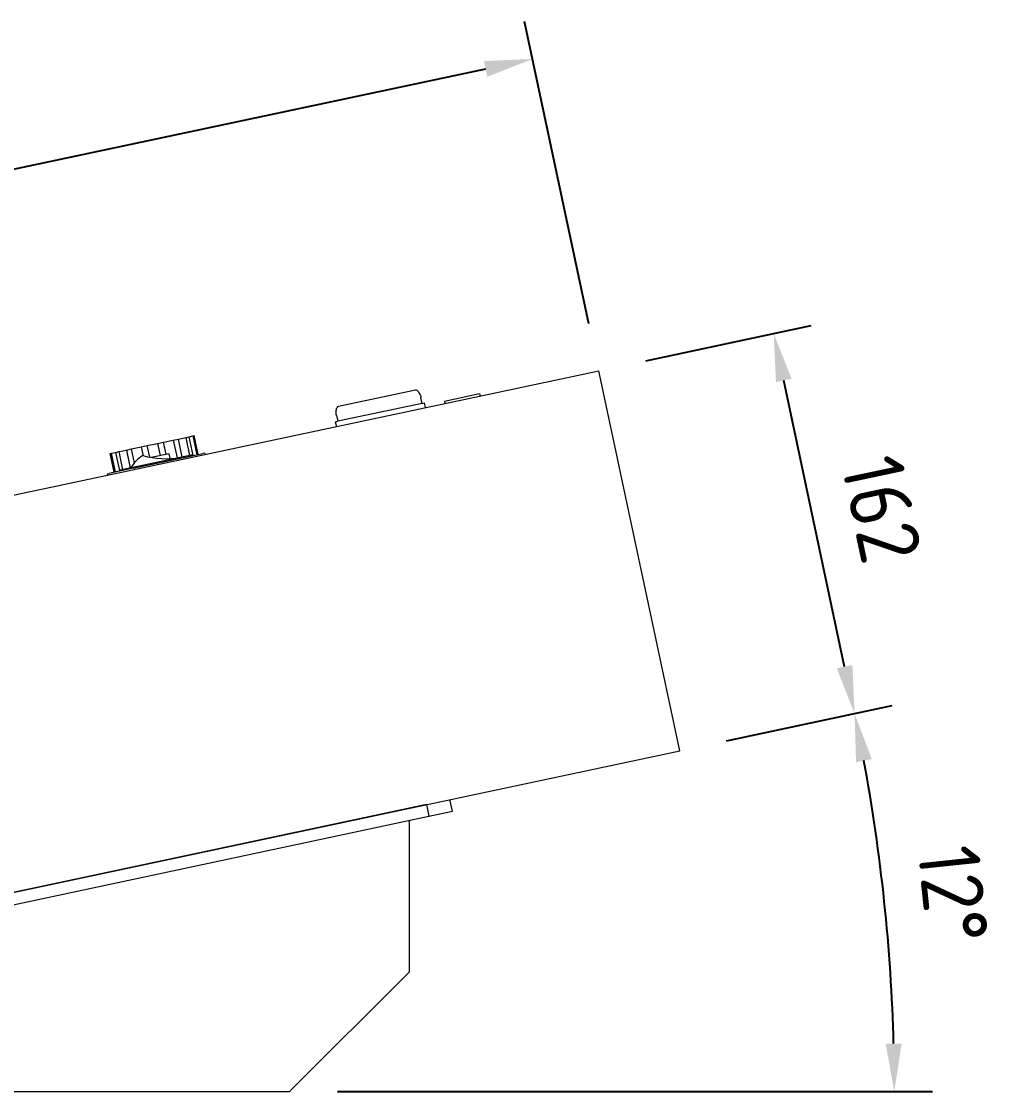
# Model space of a CAD drawing. Header units: millimetres. Extents: x 4969 to 37601, y -771 to 6478.
# Drawn here: x 29793.2 to 30201, y 623.8 to 1070 of the extents above; entities that cross this region are included whole.
import ezdxf

# ---------------------------------------------------------------- set-up
doc = ezdxf.new("R2010")
doc.units = ezdxf.units.MM
doc.header["$LTSCALE"] = 7
doc.header["$MEASUREMENT"] = 0
doc.layers.get('0').update_dxf_attribs({"linetype": 'CONTINUOUS'})
doc.layers.get('Defpoints').update_dxf_attribs({"linetype": 'CONTINUOUS'})
doc.layers.add('REMOTE BOX ASSY(OP)$0$가시적인 것(ISO)', color=3, linetype='CONTINUOUS', lineweight=5)
doc.styles.get("Standard").update_dxf_attribs({"font": 'ISOCP'})
doc.dimstyles.new('PS-8', dxfattribs={"dimscale": 8, "dimtxt": 3.2, "dimasz": 2.5, "dimexe": 2, "dimexo": 2.5, "dimgap": 2, "dimtad": 1, "dimtoh": 1, "dimrnd": 0.05, "dimzin": 12, "dimdsep": 46, "dimtxsty": 'Standard', "dimcen": 0, "dimclrt": 2, "dimazin": 3, "dimtfac": 1, "dimtofl": 0, "dimtmove": 0, "dimatfit": 3, "dimfxl": 0, "dimtolj": 1, "dimtzin": 0, "dimarcsym": 0})

# ---------------------------------------------------------------- blocks, each defined once
blk = doc.blocks.new('A$C412F5AA7')
at = {"layer": 'REMOTE BOX ASSY(OP)$0$가시적인 것(ISO)'}
for p, q in [((-454.72, 953.96), (181.07, 1089.1)), ((214.76, 930.64), (181.07, 1089.1)), ((104.63, 1081.03), (72.46, 1074.19)), ((107.4, 1075.49), (72.18, 1068)), ((107.4, 1075.49), (106.88, 1077.93)), ((107.4, 1075.49), (108.37, 1075.69)), ((108.79, 1073.74), (108.37, 1075.69)), ((116.65, 1076.43), (131.32, 1079.55)), ((116.65, 1076.43), (116.86, 1075.45)), ((131.32, 1079.55), (131.53, 1078.57)), ((71.2, 1067.79), (72.18, 1068)), ((71.2, 1067.79), (71.62, 1065.84)), ((71.66, 1070.45), (72.18, 1068)), ((11.86, 1061.93), (12.34, 1062.03)), ((14, 1054.2), (12.34, 1062.03)), ((-9.72, 1057.34), (-7.22, 1057.87)), ((-7.22, 1057.87), (-2.87, 1058.8)), ((-6.19, 1053.03), (-7.22, 1057.87)), ((-2.87, 1058.8), (-0.37, 1059.33)), ((-2.87, 1058.8), (-1.79, 1053.71)), ((-0.37, 1059.33), (3.64, 1060.18)), ((0.71, 1054.24), (-0.37, 1059.33)), ((3.64, 1060.18), (5.75, 1060.63)), ((3.64, 1060.18), (5.22, 1052.73)), ((5.75, 1060.63), (8.81, 1061.28)), ((7.35, 1053.1), (5.75, 1060.63)), ((8.81, 1061.28), (10.21, 1061.58)), ((8.81, 1061.28), (10.41, 1053.75)), ((10.21, 1061.58), (11.86, 1061.93)), ((11.88, 1053.75), (10.21, 1061.58)), ((11.86, 1061.93), (13.52, 1054.1)), ((-22.63, 1054.6), (-22.6, 1054.6)), ((-20.97, 1046.78), (-22.63, 1054.6)), ((-22.6, 1054.6), (-22.09, 1054.71)), ((-22.6, 1054.6), (-20.94, 1046.79)), ((-22.09, 1054.71), (-20.4, 1055.07)), ((-20.43, 1046.9), (-22.09, 1054.71)), ((-20.4, 1055.07), (-18.98, 1055.37)), ((-20.4, 1055.07), (-18.78, 1047.44)), ((-18.98, 1055.37), (-15.88, 1056.03)), ((-17.38, 1047.84), (-18.98, 1055.37)), ((11.13, 1053.9), (-18.51, 1047.6)), ((-15.88, 1056.03), (-13.75, 1056.48)), ((-15.88, 1056.03), (-14.28, 1048.5)), ((-13.75, 1056.48), (-9.72, 1057.34)), ((-12.54, 1050.75), (-13.75, 1056.48)), ((-13.07, 1048.45), (15.99, 1054.63)), ((-9.72, 1057.34), (-8.94, 1053.66)), ((1.95, 1054.51), (-5.54, 1052.91)), ((2.39, 1052.46), (1.95, 1054.51)), ((16.77, 1054.79), (15.99, 1054.63)), ((16.77, 1054.79), (16.89, 1054.2)), ((-23.92, 1046.12), (-23.14, 1046.29)), ((-23.92, 1046.12), (-23.8, 1045.56)), ((-13.06, 1048.43), (-23.14, 1046.29)), ((-18.89, 1047.22), (-22.07, 1046.55)), ((-22.06, 1046.52), (-22.07, 1046.55)), ((-13.07, 1048.45), (-13.06, 1048.43)), ((-421.04, 795.5), (214.76, 930.64)), ((109.18, 908.2), (-421.04, 795.5)), ((109.18, 908.2), (110.22, 903.31)), ((120, 905.39), (118.96, 910.28)), ((-420, 790.61), (110.22, 903.31)), ((102.15, 838.53), (102.15, 901.6)), ((110.22, 903.31), (120, 905.39)), ((52.15, 788.53), (102.15, 838.53)), ((-92.85, 788.53), (52.15, 788.53))]:
    blk.add_line(p, q, dxfattribs=at)
for centre, radius, start, end in [((104.79, 1080.25), 0.8, 43.2807, 102), ((72.62, 1073.41), 0.8, 102, 160.7193), ((-1.47, 1041.24), 14.6, 121.3894, 149.9908), ((0.44, 1088.17), 35.76, 254.5747, 280.1226), ((11.23, 1053.41), 0.5, 35.5782, 102), ((-18.4, 1047.11), 0.5, 102, 170.8998)]:
    blk.add_arc(centre, radius, start, end, dxfattribs=at)
for points in [[(105.37, 1080.8), (105.71, 1080.44), (105.99, 1080.05), (106.23, 1079.64), (106.26, 1079.59), (106.29, 1079.53), (106.32, 1079.47), (106.58, 1078.98), (106.76, 1078.46), (106.88, 1077.93)], [(71.66, 1070.45), (71.56, 1070.91), (71.52, 1071.39), (71.53, 1071.87), (71.54, 1071.94), (71.54, 1072.01), (71.54, 1072.08), (71.58, 1072.61), (71.68, 1073.15), (71.87, 1073.68)]]:
    blk.add_open_spline(points, degree=3, knots=[0, 0, 0, 0, 0.4375, 0.4375, 0.4375, 0.5, 0.5, 0.5, 1, 1, 1, 1], dxfattribs=at)
blk = doc.blocks.new('*D291')
at = {"color": 0, "lineweight": -2}
for p, q in [((30087.15, 770.1), (30156.14, 784.76)), ((29924.98, 623.83), (30173.05, 623.83))]:
    blk.add_line(p, q, dxfattribs=at)
blk.add_arc((29399, 623.83), 758.05, 1.5117, 10.4883, dxfattribs=at)
at = {"color": 0}
for points in [[(30141.12, 761.17), (30147.66, 762.47), (30140.49, 781.43)], [(30160.12, 643.87), (30153.46, 643.78), (30157.05, 623.83)]]:
    blk.add_solid(points, dxfattribs=at)
at = {"layer": 'Defpoints', "color": 0}
for p in [(30067.58, 765.94, -0.01), (30155.21, 676.7), (29431.79, 630.79, -0.01), (29759.98, 623.83, -0.01), (29904.98, 623.83, -0.01)]:
    blk.add_point(p, dxfattribs=at)
at = {"color": 2, "insert": (30181.55, 706.07), "char_height": 25.6, "attachment_point": 5, "rotation": 276}
blk.add_mtext('\\A1;12°', dxfattribs=at)
blk = doc.blocks.new('*D292')
at = {"color": 0, "lineweight": -2}
for p, q in [((30029.74, 943.96), (30002.94, 1070.04)), ((29390.04, 923.41), (29986.71, 1050.24)), ((29393.95, 808.82), (29367.15, 934.9))]:
    blk.add_line(p, q, dxfattribs=at)
at = {"color": 0}
for points in [[(29986.01, 1053.5), (29987.4, 1046.98), (30006.27, 1054.39)], [(29389.34, 926.67), (29390.73, 920.15), (29370.47, 919.25)]]:
    blk.add_solid(points, dxfattribs=at)
at = {"layer": 'Defpoints', "color": 0}
for p in [(30006.27, 1054.39), (30033.9, 924.4, -0.01), (29398.11, 789.25, -0.01)]:
    blk.add_point(p, dxfattribs=at)
at = {"color": 2, "insert": (29682.38, 1014.99), "char_height": 25.6, "attachment_point": 5, "rotation": 12}
blk.add_mtext('\\A1;650', dxfattribs=at)
blk = doc.blocks.new('*D293')
at = {"color": 0, "lineweight": -2}
for p, q in [((30053.46, 928.56), (30122.46, 943.22)), ((30136.33, 801), (30110.97, 920.33)), ((30087.15, 770.1), (30156.14, 784.76))]:
    blk.add_line(p, q, dxfattribs=at)
at = {"color": 0}
for points in [[(30114.23, 921.02), (30107.71, 919.64), (30106.81, 939.89)], [(30139.59, 801.69), (30133.07, 800.3), (30140.49, 781.43)]]:
    blk.add_solid(points, dxfattribs=at)
at = {"layer": 'Defpoints', "color": 0}
for p in [(30106.81, 939.89), (30033.9, 924.4, -0.01), (30067.58, 765.94, -0.01)]:
    blk.add_point(p, dxfattribs=at)
at = {"color": 2, "insert": (30151.82, 866.65), "char_height": 25.6, "attachment_point": 5, "rotation": 282}
blk.add_mtext('\\A1;162', dxfattribs=at)

msp = doc.modelspace()

# ---------------------------------------------------------------- block references
msp.add_blockref('A$C412F5AA7', (29852.826, -164.706, -0.01))

# ---------------------------------------------------------------- dimensions: what is measured, and where the dimension line sits
for p1, distance, picture, middle in [((29398.105, 789.254, -0.01), 132.901, '*D292', (29682.383, 1014.993)), ((30067.583, 765.937, -0.01), -74.535, '*D293', (30151.821, 866.652))]:
    dim = msp.add_aligned_dim(p1=p1, p2=(30033.901, 924.397, -0.01), distance=distance, dimstyle='PS-8')
    dim.commit()
    dim.dimension.update_dxf_attribs({"geometry": picture, "text_midpoint": middle})
dim = msp.add_angular_dim_2l(base=(30155.208, 676.705), line1=((29431.787, 630.794, -0.01), (30067.583, 765.937, -0.01)), line2=((29759.976, 623.825, -0.01), (29904.976, 623.825, -0.01)), dimstyle='PS-8')
dim.commit()
dim.dimension.update_dxf_attribs({"geometry": '*D291', "text_midpoint": (30181.546, 706.074)})

doc.saveas('drawing.dxf')
